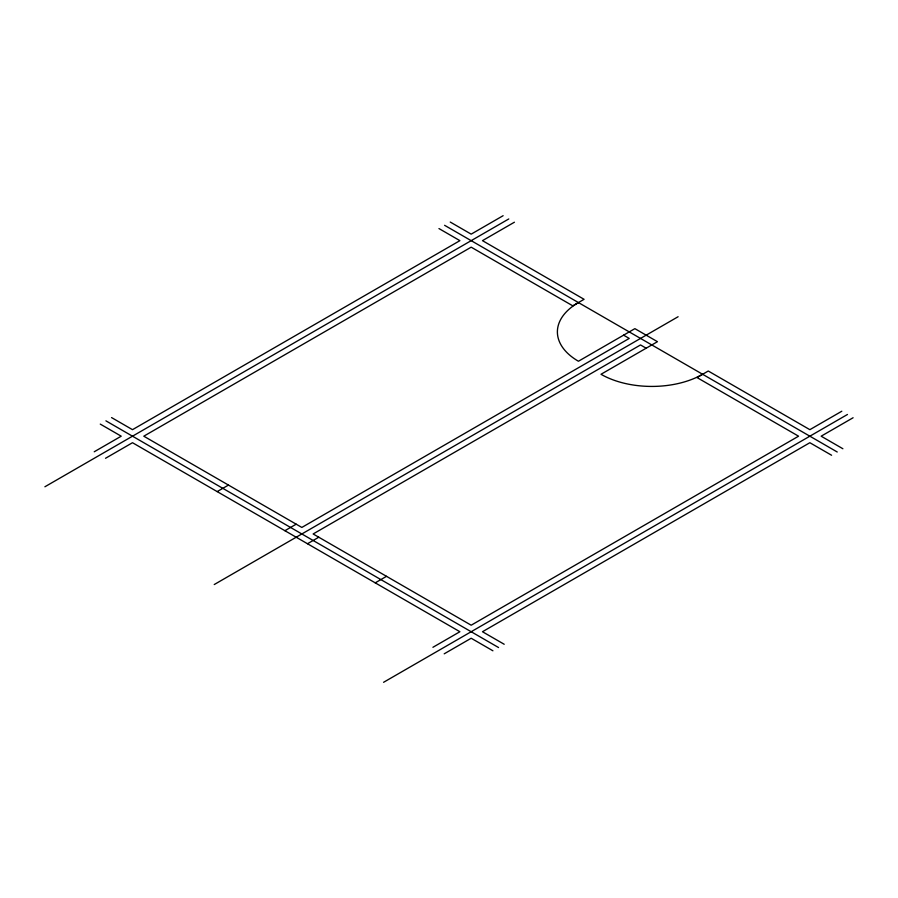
<?xml version="1.0" encoding="UTF-8"?>
<svg xmlns="http://www.w3.org/2000/svg" width="898" height="898" viewBox="0 0 898 898"><rect width="100%" height="100%" fill="white"/><g stroke="black" fill="none" stroke-linecap="round" stroke-linejoin="round"><path stroke-width="1.35" d="M94.234 451.773L121.219 436.192L100.273 424.103M503.127 215.7L471.181 234.142L450.246 222.053M44.9 486.772L508.773 218.955M105.526 458.283L132.5 442.714L459.899 631.732L432.915 647.301M514.419 222.21L482.473 240.653L584.082 299.315L572.789 305.836L471.181 247.174L143.792 436.192L301.84 527.44L629.229 338.423L623.594 335.167M217.17 491.599L228.462 485.077M284.913 530.696L296.194 524.185M214.24 584.542L678.113 316.725M307.486 543.739L318.779 537.217M375.229 582.847L386.51 576.325M841.808 411.228L809.861 429.671L708.264 371.02L696.971 377.53L798.569 436.192L471.181 625.21L313.133 533.962L640.521 344.944L646.167 348.2M383.581 682.3L847.454 414.483M444.207 653.823L471.181 638.242L492.912 650.792M853.1 417.75L821.154 436.192L842.885 448.742M444.6 225.308L837.239 451.997M438.954 228.563L459.899 240.653L132.5 429.671L111.565 417.581M831.593 455.252L809.861 442.714L482.473 631.732L504.205 644.27M105.919 420.848L498.558 647.537M578.435 302.581A71.84 41.476 0 0 0 578.435 361.243L634.875 328.646L657.459 341.689L601.009 374.275A71.84 41.476 0 0 0 702.618 374.275"/></g></svg>
